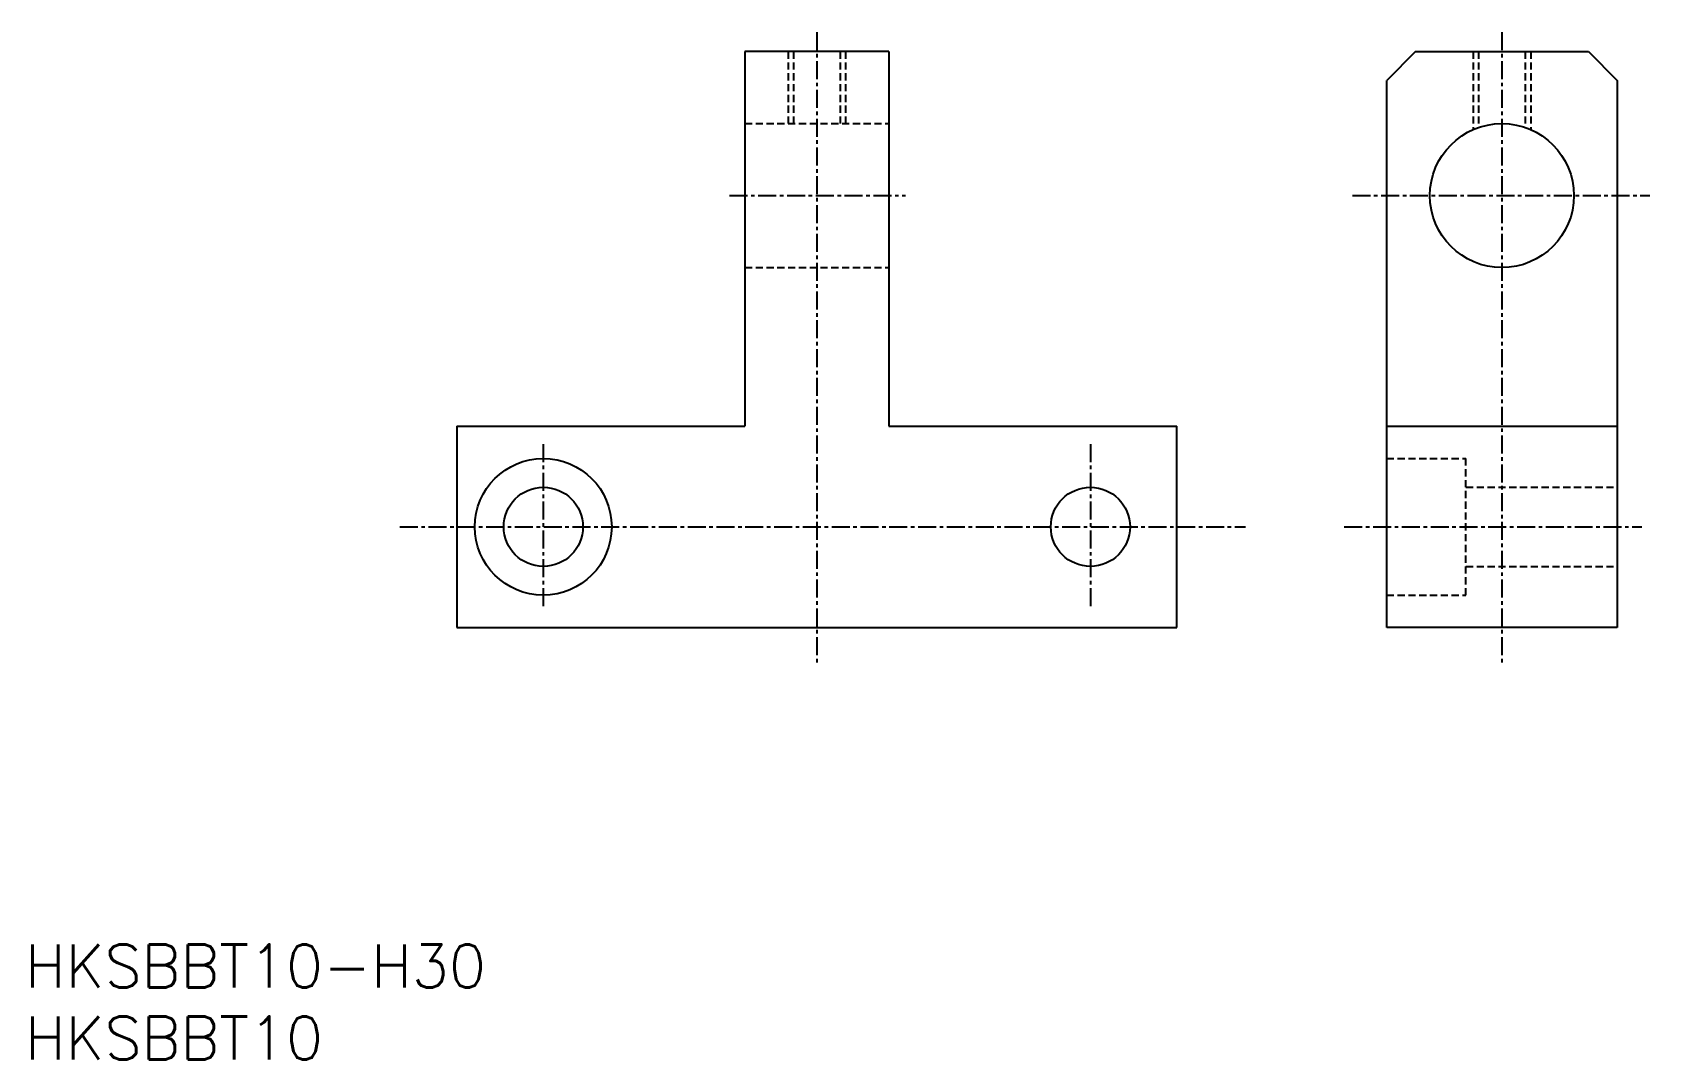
# Model space of a CAD drawing. Extents: x 1 to 113, y 0 to 71.
import ezdxf

# ---------------------------------------------------------------- set-up
doc = ezdxf.new("R2010")
doc.units = 0
doc.linetypes.add('CENTER', pattern=[2, 1.25, -0.25, 0.25, -0.25])
doc.linetypes.add('DASHED', pattern=[0.75, 0.5, -0.25])
doc.layers.get('0').update_dxf_attribs({"linetype": 'CONTINUOUS'})
doc.layers.add('CENTER', color=1, linetype='CENTER')
doc.styles.get("Standard").update_dxf_attribs({"font": 'txt.shx'})

# ---------------------------------------------------------------- blocks, each defined once
blk = doc.blocks.new('*U14')
at = {"color": 7, "linetype": 'CONTINUOUS'}
blk.add_text('HKSBBT10', height=3, dxfattribs=at).set_placement((0, 0))
blk = doc.blocks.new('*U15')
at = {"color": 7, "linetype": 'CONTINUOUS'}
blk.add_text('HKSBBT10-H30', height=3, dxfattribs=at).set_placement((0, 5))

msp = doc.modelspace()

# ---------------------------------------------------------------- linework, layer by layer
at = {"color": 7, "linetype": 'CONTINUOUS'}
for p, q in [((60, 70), (50, 70)), ((50, 70), (50, 44)), ((60, 70), (60, 44)), ((96.58, 70), (94.58, 68)), ((96.58, 70), (108.58, 70)), ((108.58, 70), (110.58, 68)), ((94.58, 30), (94.58, 68)), ((110.58, 68), (110.58, 30)), ((30, 44), (30, 30)), ((30, 44), (50, 44)), ((60, 44), (80, 44)), ((80, 30), (80, 44)), ((94.58, 44), (110.58, 44)), ((30, 30), (80, 30)), ((110.58, 30), (94.58, 30))]:
    msp.add_line(p, q, dxfattribs=at)
at = {"color": 3, "linetype": 'DASHED'}
for p, q in [((53, 70), (53, 65)), ((53.38, 70), (53.38, 65)), ((56.62, 70), (56.62, 65)), ((57, 70), (57, 65)), ((100.58, 70), (100.58, 64.58)), ((100.96, 70), (100.96, 64.73)), ((104.2, 70), (104.2, 64.73)), ((104.58, 70), (104.58, 64.58)), ((50, 65), (60, 65)), ((50, 55), (60, 55)), ((94.58, 41.75), (100.08, 41.75)), ((100.08, 32.25), (100.08, 41.75)), ((100.08, 39.75), (110.58, 39.75)), ((100.08, 34.25), (110.58, 34.25)), ((94.58, 32.25), (100.08, 32.25))]:
    msp.add_line(p, q, dxfattribs=at)
at = {"color": 7, "linetype": 'CONTINUOUS'}
for centre, radius in [((102.58, 60), 5), ((36, 37), 4.75), ((36, 37), 2.75), ((74, 37), 2.75)]:
    msp.add_circle(centre, radius, dxfattribs=at)
at = {"layer": 'CENTER', "color": 1, "linetype": 'CENTER'}
for p, q in [((55, 71.34), (55, 27.52)), ((102.58, 71.34), (102.58, 27.52)), ((48.93, 60), (61.16, 60)), ((92.19, 60), (112.84, 60)), ((36, 42.75), (36, 31.25)), ((74, 42.75), (74, 31.25)), ((26.03, 37), (84.76, 37)), ((91.63, 37), (112.3, 37))]:
    msp.add_line(p, q, dxfattribs=at)

# ---------------------------------------------------------------- block references
at = {"color": 7, "linetype": 'CONTINUOUS'}
for name in ['*U15', '*U14']:
    msp.add_blockref(name, (0, 0), dxfattribs=at)

doc.saveas('drawing.dxf')
